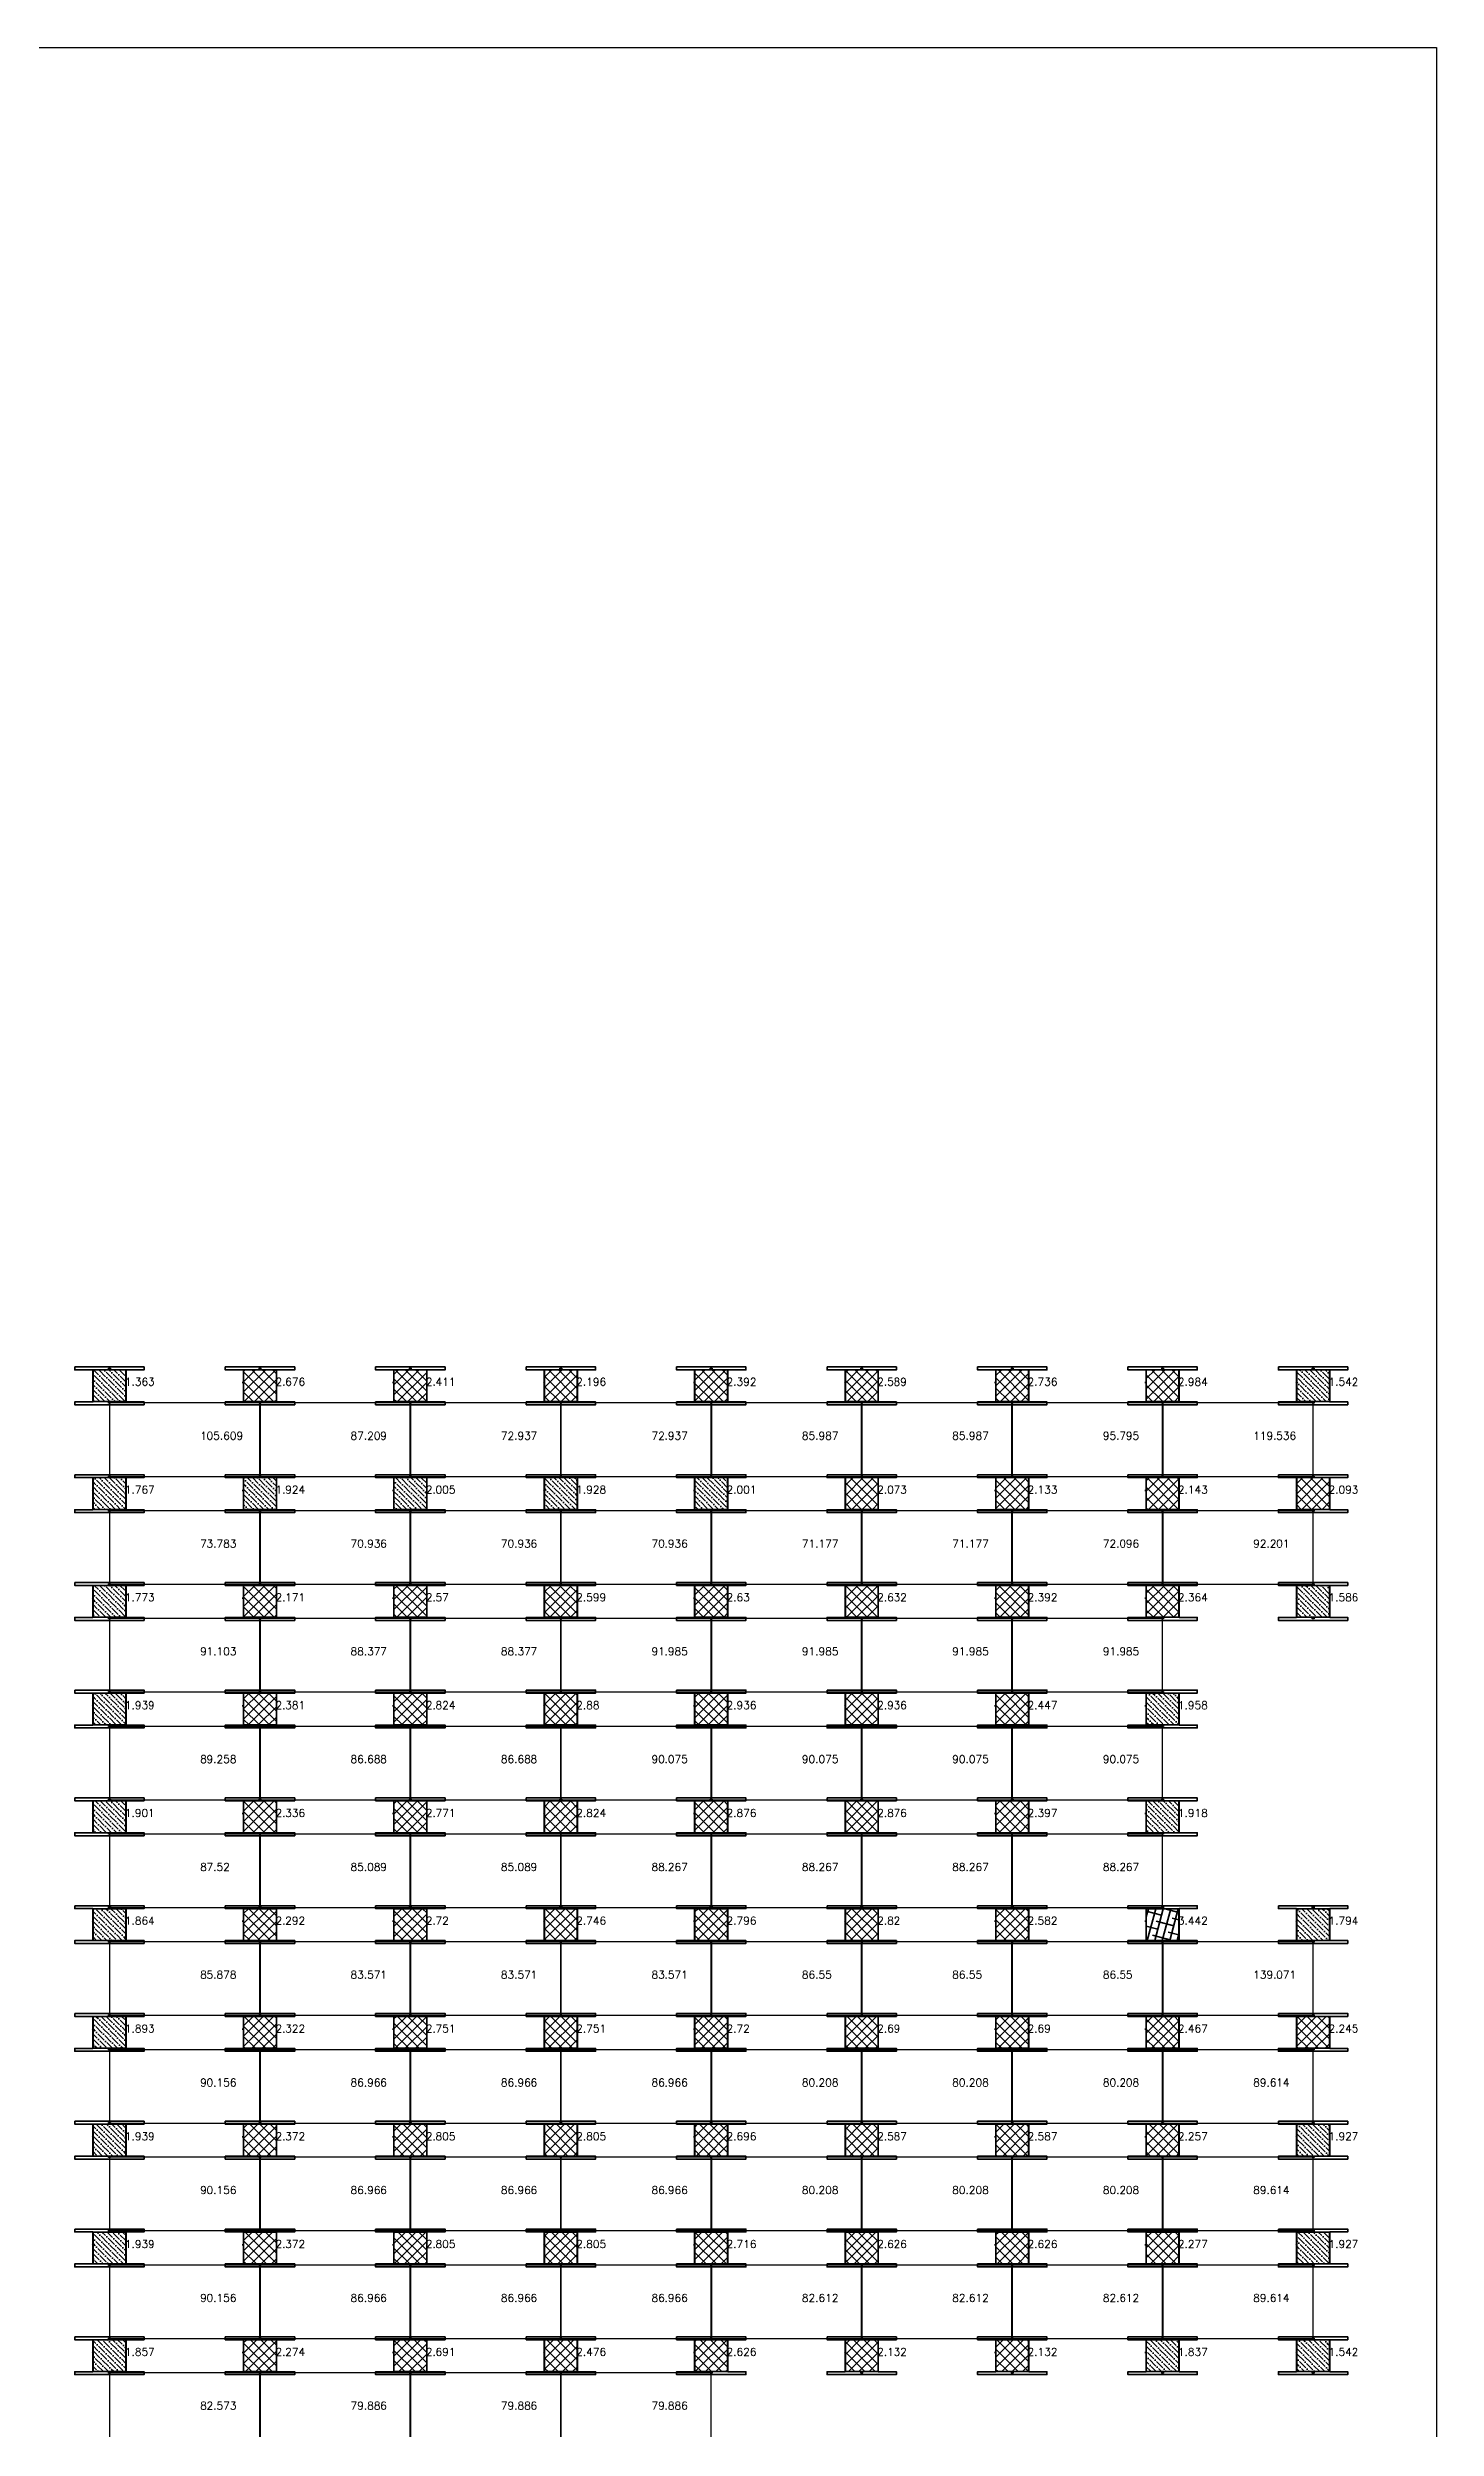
# Model space of a CAD drawing. Header units: inches. Extents: x 3750 to 10146, y -443 to 5941.
# Drawn here: x 9426 to 10146, y 4707 to 5941 of the extents above; entities that cross this region are included whole.
import ezdxf

# ---------------------------------------------------------------- set-up
doc = ezdxf.new("R2010")
doc.units = ezdxf.units.IN
doc.header["$LTSCALE"] = 50
doc.header["$MEASUREMENT"] = 0
for name, color, linetype, lineweight in [('E-PANELS', 140, 'Continuous', 30), ('E2-ECOFEET', 254, 'Continuous', 35), ('E3-ECOFEET', 254, 'Continuous', 35), ('HATCH 2', 140, 'Continuous', 35), ('HATCH 3', 30, 'Continuous', 35), ('HATCH 4', 200, 'Continuous', 35)]:
    doc.layers.add(name, color=color, linetype=linetype, lineweight=lineweight)
doc.layers.add('EF3 TEXT', color=7, linetype='Continuous', plot=False)
doc.layers.add('IFI PERIMETER', color=221, linetype='FENCE', plot=False)
doc.layers.get('E2-ECOFEET').off()
doc.styles.add('mytext', font='romans.shx')
doc.styles.get("Standard").update_dxf_attribs({"font": 'arial.ttf'})
doc.linetypes.add('FENCE', pattern='A,0.5,-0.1,["X",Standard,S=0.1,R=0,X=-0.035,Y=-0.05],-0.1', length=0.7)

# ---------------------------------------------------------------- blocks, each defined once
blk = doc.blocks.new('EF3_HATCH_3')
at = {"layer": 'HATCH 3'}
h = blk.add_hatch(dxfattribs=at)
h.set_pattern_fill('ANSI37', color=256, scale=30)
h.set_pattern_definition([(45, (-119.168, -90.9187), (-2.65165, 2.65165), []), (135, (-119.168, -90.9187), (-2.65165, -2.65165), [])])
h.paths.add_polyline_path([(-8.5, -8.25), (8.5, -8.25), (8.5, 8.25), (-8.5, 8.25)])
blk.add_lwpolyline([(-8.5, -8.25), (8.5, -8.25), (8.5, 8.25), (-8.5, 8.25)], close=True, dxfattribs=at)
blk = doc.blocks.new('EF3_HATCH_2')
at = {"layer": 'HATCH 2'}
h = blk.add_hatch(dxfattribs=at)
h.set_pattern_fill('ANSI36', color=256, scale=15, angle=90)
h.set_pattern_definition([(135, (-119.168, -90.9187), (-3.64602, 0.994369), [4.6875, -0.9375, 0, -0.9375])])
h.paths.add_polyline_path([(-8.5, -8.25), (8.5, -8.25), (8.5, 8.25), (-8.5, 8.25)])
blk.add_lwpolyline([(-8.5, -8.25), (8.5, -8.25), (8.5, 8.25), (-8.5, 8.25)], close=True, dxfattribs=at)
blk = doc.blocks.new('EF3_HATCH_4')
at = {"layer": 'HATCH 4'}
h = blk.add_hatch(dxfattribs=at)
h.set_pattern_fill('ANSI38', color=256, scale=30, angle=30)
h.set_pattern_definition([(75, (-119.168, -90.9187), (-3.62222, 0.97057), []), (165, (-119.168, -90.9187), (-8.215015, -1.68108), [9.375, -5.625])])
h.paths.add_polyline_path([(-8.5, -8.25), (8.5, -8.25), (8.5, 8.25), (-8.5, 8.25)])
blk.add_lwpolyline([(-8.5, -8.25), (8.5, -8.25), (8.5, 8.25), (-8.5, 8.25)], close=True, dxfattribs=at)
blk = doc.blocks.new('YINGLI 305W 10DEG')
at = {"layer": 'E-PANELS'}
blk.add_lwpolyline([(0, 0), (77.56, 0), (77.56, -38.4), (0, -38.4)], close=True, dxfattribs=at)
blk = doc.blocks.new('EF3')
at = {"layer": 'E3-ECOFEET', "color": 5}
for points in [[(0, 0), (0, -1.5), (9.4, -1.5), (9.4, -18.1), (0, -18.1), (0, -19.6), (36, -19.6), (36, -18.1), (26.6, -18.1), (26.6, -1.5), (36, -1.5), (36, 0), (0, 0)], [(8.8, -8.1), (8.9, -8.1)]]:
    blk.add_lwpolyline(points, dxfattribs=at)
at = {"layer": 'E3-ECOFEET'}
for points in [[(17.2, -1), (17.8, -1), (17.8, -0.5)], [(18.2, -0.5), (18.2, -1), (18.8, -1)], [(17.2, -18.5), (17.8, -18.5), (17.8, -19)], [(18.2, -19), (18.2, -18.5), (18.8, -18.5)]]:
    blk.add_lwpolyline(points, dxfattribs=at)

msp = doc.modelspace()

# ---------------------------------------------------------------- linework, layer by layer
at = {"layer": 'IFI PERIMETER'}
msp.add_lwpolyline([(10146.5, -226.8), (3896.1, -226.8), (3896.1, 5941.5), (10146.5, 5941.5)], close=True, dxfattribs=at)

# ---------------------------------------------------------------- block references
at = {"layer": 'E-PANELS'}
for p in [(9458.2, 5238.7, -1022.9), (9536.3, 5238.7, -1022.9), (9614.4, 5238.7, -1022.9), (9692.4, 5238.7, -1022.9), (9770.5, 5238.7, -1022.9), (9848.5, 5238.7, -1022.9), (9926.6, 5238.7, -1022.9), (10004.7, 5238.7, -1022.9), (9458.2, 5182.8, -1022.9), (9536.3, 5182.8, -1022.9), (9614.4, 5182.8, -1022.9), (9692.4, 5182.8, -1022.9), (9770.5, 5182.8, -1022.9), (9848.5, 5182.8, -1022.9), (9926.6, 5182.8, -1022.9), (10004.7, 5182.8, -1022.9), (9458.2, 5126.9, -1022.9), (9536.3, 5126.9, -1022.9), (9614.4, 5126.9, -1022.9), (9692.4, 5126.9, -1022.9), (9770.5, 5126.9, -1022.9), (9848.5, 5126.9, -1022.9), (9926.6, 5126.9, -1022.9), (9458.2, 5071, -1022.9), (9536.3, 5071, -1022.9), (9614.4, 5071, -1022.9), (9692.4, 5071, -1022.9), (9770.5, 5071, -1022.9), (9848.5, 5071, -1022.9), (9926.6, 5071, -1022.9), (9458.2, 5015.1, -1022.9), (9536.3, 5015.1, -1022.9), (9614.4, 5015.1, -1022.9), (9692.4, 5015.1, -1022.9), (9770.5, 5015.1, -1022.9), (9848.5, 5015.1, -1022.9), (9926.6, 5015.1, -1022.9), (9458.2, 4959.2, -1022.9), (9536.3, 4959.2, -1022.9), (9614.4, 4959.2, -1022.9), (9692.4, 4959.2, -1022.9), (9770.5, 4959.2, -1022.9), (9848.5, 4959.2, -1022.9), (9926.6, 4959.2, -1022.9), (10004.7, 4959.2, -1022.9), (9458.2, 4903.3, -1022.9), (9536.3, 4903.3, -1022.9), (9614.4, 4903.3, -1022.9), (9692.4, 4903.3, -1022.9), (9770.5, 4903.3, -1022.9), (9848.5, 4903.3, -1022.9), (9926.6, 4903.3, -1022.9), (10004.7, 4903.3, -1022.9), (9458.2, 4847.5, -1022.9), (9536.3, 4847.5, -1022.9), (9614.4, 4847.5, -1022.9), (9692.4, 4847.5, -1022.9), (9770.5, 4847.5, -1022.9), (9848.5, 4847.5, -1022.9), (9926.6, 4847.5, -1022.9), (10004.7, 4847.5, -1022.9), (9458.2, 4791.6, -1022.9), (9536.3, 4791.6, -1022.9), (9614.4, 4791.6, -1022.9), (9692.4, 4791.6, -1022.9), (9770.5, 4791.6, -1022.9), (9848.5, 4791.6, -1022.9), (9926.6, 4791.6, -1022.9), (10004.7, 4791.6, -1022.9), (9458.2, 4735.7, -1022.9), (9536.3, 4735.7, -1022.9), (9614.4, 4735.7, -1022.9), (9692.4, 4735.7, -1022.9)]:
    msp.add_blockref('YINGLI 305W 10DEG', p, dxfattribs=at)
at = {"layer": 'E2-ECOFEET'}
for p in [(9440, 5257.2, -1022.9), (9518.1, 5257.2, -1022.9), (9596.1, 5257.2, -1022.9), (9674.2, 5257.2, -1022.9), (9752.2, 5257.2, -1022.9), (9830.3, 5257.2, -1022.9), (9908.4, 5257.2, -1022.9), (9986.4, 5257.2, -1022.9), (10064.5, 5257.2, -1022.9), (9440, 5201.3, -1022.9), (9518.1, 5201.3, -1022.9), (9596.1, 5201.3, -1022.9), (9674.2, 5201.3, -1022.9), (9752.2, 5201.3, -1022.9), (9830.3, 5201.3, -1022.9), (9908.4, 5201.3, -1022.9), (9986.4, 5201.3, -1022.9), (10064.5, 5201.3, -1022.9), (9440, 5145.4, -1022.9), (9518.1, 5145.4, -1022.9), (9596.1, 5145.4, -1022.9), (9674.2, 5145.4, -1022.9), (9752.2, 5145.4, -1022.9), (9830.3, 5145.4, -1022.9), (9908.4, 5145.4, -1022.9), (9986.4, 5145.4, -1022.9), (10064.5, 5145.4, -1022.9), (9440, 5089.6, -1022.9), (9518.1, 5089.6, -1022.9), (9596.1, 5089.6, -1022.9), (9674.2, 5089.6, -1022.9), (9752.2, 5089.6, -1022.9), (9830.3, 5089.6, -1022.9), (9908.4, 5089.6, -1022.9), (9986.4, 5089.6, -1022.9), (9440, 5033.7, -1022.9), (9518.1, 5033.7, -1022.9), (9596.1, 5033.7, -1022.9), (9674.2, 5033.7, -1022.9), (9752.2, 5033.7, -1022.9), (9830.3, 5033.7, -1022.9), (9908.4, 5033.7, -1022.9), (9986.4, 5033.7, -1022.9), (9440, 4977.8, -1022.9), (9518.1, 4977.8, -1022.9), (9596.1, 4977.8, -1022.9), (9674.2, 4977.8, -1022.9), (9752.2, 4977.8, -1022.9), (9830.3, 4977.8, -1022.9), (9908.4, 4977.8, -1022.9), (9986.4, 4977.8, -1022.9), (10064.5, 4977.8, -1022.9), (9440, 4921.9, -1022.9), (9518.1, 4921.9, -1022.9), (9596.1, 4921.9, -1022.9), (9674.2, 4921.9, -1022.9), (9752.2, 4921.9, -1022.9), (9830.3, 4921.9, -1022.9), (9908.4, 4921.9, -1022.9), (9986.4, 4921.9, -1022.9), (10064.5, 4921.9, -1022.9), (9440, 4866, -1022.9), (9518.1, 4866, -1022.9), (9596.1, 4866, -1022.9), (9674.2, 4866, -1022.9), (9752.2, 4866, -1022.9), (9830.3, 4866, -1022.9), (9908.4, 4866, -1022.9), (9986.4, 4866, -1022.9), (10064.5, 4866, -1022.9), (9440, 4810.1, -1022.9), (9518.1, 4810.1, -1022.9), (9596.1, 4810.1, -1022.9), (9674.2, 4810.1, -1022.9), (9752.2, 4810.1, -1022.9), (9830.3, 4810.1, -1022.9), (9908.4, 4810.1, -1022.9), (9986.4, 4810.1, -1022.9), (10064.5, 4810.1, -1022.9), (9440, 4754.2, -1022.9), (9518.1, 4754.2, -1022.9), (9596.1, 4754.2, -1022.9), (9674.2, 4754.2, -1022.9), (9752.2, 4754.2, -1022.9), (9830.3, 4754.2, -1022.9), (9908.4, 4754.2, -1022.9), (9986.4, 4754.2, -1022.9), (10064.5, 4754.2, -1022.9)]:
    msp.add_blockref('EF3', p, dxfattribs=at)
at = {"layer": 'HATCH 2'}
for p in [(9458, 5247.5), (10082.5, 5247.5), (9458, 5191.6), (9536.1, 5191.6), (9614.1, 5191.6), (9692.2, 5191.6), (9770.2, 5191.6), (9458, 5135.7), (10082.5, 5135.7), (9458, 5079.8), (10004.4, 5079.8), (9458, 5023.9), (10004.4, 5023.9), (9458, 4968), (10082.5, 4968), (9458, 4912.1), (9458, 4856.2), (10082.5, 4856.2), (9458, 4800.3), (10082.5, 4800.3), (9458, 4744.4), (10004.4, 4744.4), (10082.5, 4744.4)]:
    msp.add_blockref('EF3_HATCH_2', p, dxfattribs=at)
at = {"layer": 'HATCH 3'}
for p in [(9536.1, 5247.5), (9614.1, 5247.5), (9692.2, 5247.5), (9770.2, 5247.5), (9848.3, 5247.5), (9926.4, 5247.5), (10004.4, 5247.5), (9848.3, 5191.6), (9926.4, 5191.6), (10004.4, 5191.6), (10082.5, 5191.6), (9536.1, 5135.7), (9614.1, 5135.7), (9692.2, 5135.7), (9770.2, 5135.7), (9848.3, 5135.7), (9926.4, 5135.7), (10004.4, 5135.7), (9536.1, 5079.8), (9614.1, 5079.8), (9692.2, 5079.8), (9770.2, 5079.8), (9848.3, 5079.8), (9926.4, 5079.8), (9536.1, 5023.9), (9614.1, 5023.9), (9692.2, 5023.9), (9770.2, 5023.9), (9848.3, 5023.9), (9926.4, 5023.9), (9536.1, 4968), (9614.1, 4968), (9692.2, 4968), (9770.2, 4968), (9848.3, 4968), (9926.4, 4968), (9536.1, 4912.1), (9614.1, 4912.1), (9692.2, 4912.1), (9770.2, 4912.1), (9848.3, 4912.1), (9926.4, 4912.1), (10004.4, 4912.1), (10082.5, 4912.1), (9536.1, 4856.2), (9614.1, 4856.2), (9692.2, 4856.2), (9770.2, 4856.2), (9848.3, 4856.2), (9926.4, 4856.2), (10004.4, 4856.2), (9536.1, 4800.3), (9614.1, 4800.3), (9692.2, 4800.3), (9770.2, 4800.3), (9848.3, 4800.3), (9926.4, 4800.3), (10004.4, 4800.3), (9536.1, 4744.4), (9614.1, 4744.4), (9692.2, 4744.4), (9770.2, 4744.4), (9848.3, 4744.4), (9926.4, 4744.4)]:
    msp.add_blockref('EF3_HATCH_3', p, dxfattribs=at)
at = {"layer": 'HATCH 4'}
msp.add_blockref('EF3_HATCH_4', (10004.4, 4968), dxfattribs=at)

# ---------------------------------------------------------------- texts
at = {"layer": 'EF3 TEXT', "style": 'mytext'}
for s, p in [('1.363', (9466, 5247.5)), ('2.676', (9544.1, 5247.5)), ('2.411', (9622.1, 5247.5)), ('2.196', (9700.2, 5247.5)), ('2.392', (9778.2, 5247.5)), ('2.589', (9856.3, 5247.5)), ('2.736', (9934.4, 5247.5)), ('2.984', (10012.4, 5247.5)), ('1.542', (10090.5, 5247.5)), ('105.609', (9505, 5219.5)), ('87.209', (9583.1, 5219.5)), ('72.937', (9661.1, 5219.5)), ('72.937', (9739.2, 5219.5)), ('85.987', (9817.3, 5219.5)), ('85.987', (9895.3, 5219.5)), ('95.795', (9973.4, 5219.5)), ('119.536', (10051.4, 5219.5)), ('1.767', (9466, 5191.6)), ('1.924', (9544.1, 5191.6)), ('2.005', (9622.1, 5191.6)), ('1.928', (9700.2, 5191.6)), ('2.001', (9778.2, 5191.6)), ('2.073', (9856.3, 5191.6)), ('2.133', (9934.4, 5191.6)), ('2.143', (10012.4, 5191.6)), ('2.093', (10090.5, 5191.6)), ('73.783', (9505, 5163.6)), ('70.936', (9583.1, 5163.6)), ('70.936', (9661.1, 5163.6)), ('70.936', (9739.2, 5163.6)), ('71.177', (9817.3, 5163.6)), ('71.177', (9895.3, 5163.6)), ('72.096', (9973.4, 5163.6)), ('92.201', (10051.4, 5163.6)), ('1.773', (9466, 5135.7)), ('2.171', (9544.1, 5135.7)), ('2.57', (9622.1, 5135.7)), ('2.599', (9700.2, 5135.7)), ('2.63', (9778.2, 5135.7)), ('2.632', (9856.3, 5135.7)), ('2.392', (9934.4, 5135.7)), ('2.364', (10012.4, 5135.7)), ('1.586', (10090.5, 5135.7)), ('91.103', (9505, 5107.7)), ('88.377', (9583.1, 5107.7)), ('88.377', (9661.1, 5107.7)), ('91.985', (9739.2, 5107.7)), ('91.985', (9817.3, 5107.7)), ('91.985', (9895.3, 5107.7)), ('91.985', (9973.4, 5107.7)), ('1.939', (9466, 5079.8)), ('2.381', (9544.1, 5079.8)), ('2.824', (9622.1, 5079.8)), ('2.88', (9700.2, 5079.8)), ('2.936', (9778.2, 5079.8)), ('2.936', (9856.3, 5079.8)), ('2.447', (9934.4, 5079.8)), ('1.958', (10012.4, 5079.8)), ('89.258', (9505, 5051.8)), ('86.688', (9583.1, 5051.8)), ('86.688', (9661.1, 5051.8)), ('90.075', (9739.2, 5051.8)), ('90.075', (9817.3, 5051.8)), ('90.075', (9895.3, 5051.8)), ('90.075', (9973.4, 5051.8)), ('1.901', (9466, 5023.9)), ('2.336', (9544.1, 5023.9)), ('2.771', (9622.1, 5023.9)), ('2.824', (9700.2, 5023.9)), ('2.876', (9778.2, 5023.9)), ('2.876', (9856.3, 5023.9)), ('2.397', (9934.4, 5023.9)), ('1.918', (10012.4, 5023.9)), ('87.52', (9505, 4995.9)), ('85.089', (9583.1, 4995.9)), ('85.089', (9661.1, 4995.9)), ('88.267', (9739.2, 4995.9)), ('88.267', (9817.3, 4995.9)), ('88.267', (9895.3, 4995.9)), ('88.267', (9973.4, 4995.9)), ('1.864', (9466, 4968)), ('2.292', (9544.1, 4968)), ('2.72', (9622.1, 4968)), ('2.746', (9700.2, 4968)), ('2.796', (9778.2, 4968)), ('2.82', (9856.3, 4968)), ('2.582', (9934.4, 4968)), ('3.442', (10012.4, 4968)), ('1.794', (10090.5, 4968)), ('85.878', (9505, 4940)), ('83.571', (9583.1, 4940)), ('83.571', (9661.1, 4940)), ('83.571', (9739.2, 4940)), ('86.55', (9817.3, 4940)), ('86.55', (9895.3, 4940)), ('86.55', (9973.4, 4940)), ('139.071', (10051.4, 4940)), ('1.893', (9466, 4912.1)), ('2.322', (9544.1, 4912.1)), ('2.751', (9622.1, 4912.1)), ('2.751', (9700.2, 4912.1)), ('2.72', (9778.2, 4912.1)), ('2.69', (9856.3, 4912.1)), ('2.69', (9934.4, 4912.1)), ('2.467', (10012.4, 4912.1)), ('2.245', (10090.5, 4912.1)), ('90.156', (9505, 4884.1)), ('86.966', (9583.1, 4884.1)), ('86.966', (9661.1, 4884.1)), ('86.966', (9739.2, 4884.1)), ('80.208', (9817.3, 4884.1)), ('80.208', (9895.3, 4884.1)), ('80.208', (9973.4, 4884.1)), ('89.614', (10051.4, 4884.1)), ('1.939', (9466, 4856.2)), ('2.372', (9544.1, 4856.2)), ('2.805', (9622.1, 4856.2)), ('2.805', (9700.2, 4856.2)), ('2.696', (9778.2, 4856.2)), ('2.587', (9856.3, 4856.2)), ('2.587', (9934.4, 4856.2)), ('2.257', (10012.4, 4856.2)), ('1.927', (10090.5, 4856.2)), ('90.156', (9505, 4828.3)), ('86.966', (9583.1, 4828.3)), ('86.966', (9661.1, 4828.3)), ('86.966', (9739.2, 4828.3)), ('80.208', (9817.3, 4828.3)), ('80.208', (9895.3, 4828.3)), ('80.208', (9973.4, 4828.3)), ('89.614', (10051.4, 4828.3)), ('1.939', (9466, 4800.3)), ('2.372', (9544.1, 4800.3)), ('2.805', (9622.1, 4800.3)), ('2.805', (9700.2, 4800.3)), ('2.716', (9778.2, 4800.3)), ('2.626', (9856.3, 4800.3)), ('2.626', (9934.4, 4800.3)), ('2.277', (10012.4, 4800.3)), ('1.927', (10090.5, 4800.3)), ('90.156', (9505, 4772.4)), ('86.966', (9583.1, 4772.4)), ('86.966', (9661.1, 4772.4)), ('86.966', (9739.2, 4772.4)), ('82.612', (9817.3, 4772.4)), ('82.612', (9895.3, 4772.4)), ('82.612', (9973.4, 4772.4)), ('89.614', (10051.4, 4772.4)), ('1.857', (9466, 4744.4)), ('2.274', (9544.1, 4744.4)), ('2.691', (9622.1, 4744.4)), ('2.476', (9700.2, 4744.4)), ('2.626', (9778.2, 4744.4)), ('2.132', (9856.3, 4744.4)), ('2.132', (9934.4, 4744.4)), ('1.837', (10012.4, 4744.4)), ('1.542', (10090.5, 4744.4)), ('82.573', (9505, 4716.5)), ('79.886', (9583.1, 4716.5)), ('79.886', (9661.1, 4716.5)), ('79.886', (9739.2, 4716.5))]:
    msp.add_text(s, height=4, dxfattribs=at).set_placement(p)

doc.saveas('drawing.dxf')
